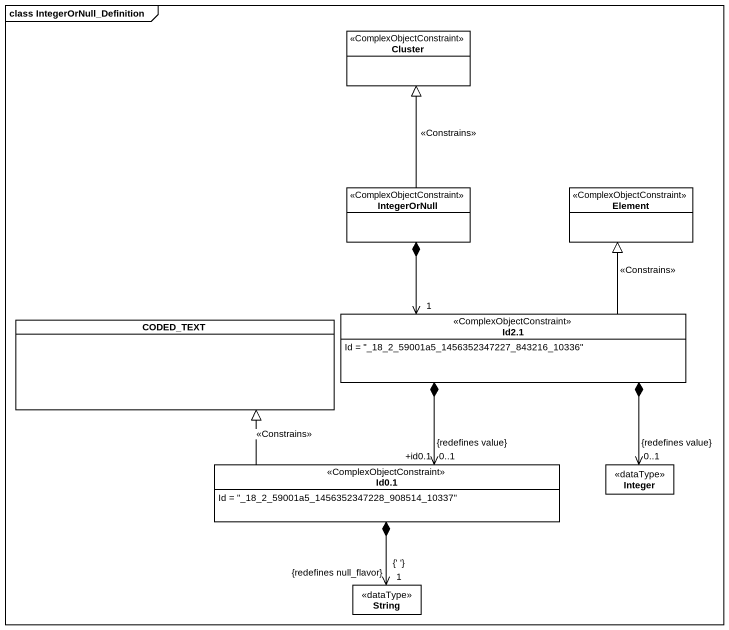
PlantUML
@startuml
mainframe class IntegerOrNull_Definition
hide circle
hide empty members
class Cluster <<ComplexObjectConstraint>>
class IntegerOrNull <<ComplexObjectConstraint>>
class Element <<ComplexObjectConstraint>>
class CODED_TEXT
class "Id2.1" as Id2_1 <<ComplexObjectConstraint>> {
  Id = "_18_2_59001a5_1456352347227_843216_10336"
}
class "Id0.1" as Id0_1 <<ComplexObjectConstraint>> {
  Id = "_18_2_59001a5_1456352347228_908514_10337"
}
class Integer <<dataType>>
class String <<dataType>>
IntegerOrNull -up-|> Cluster : <<Constrains>>
IntegerOrNull *--> "1" Id2_1
Id2_1 -up-|> Element : <<Constrains>>
Id2_1 *--> "+id0.1\n0..1\n{redefines value}" Id0_1
Id2_1 *--> "0..1\n{redefines value}" Integer
Id0_1 -up-|> CODED_TEXT : <<Constrains>>
Id0_1 *--> "1\n{' '}\n{redefines null_flavor}" String
@enduml
